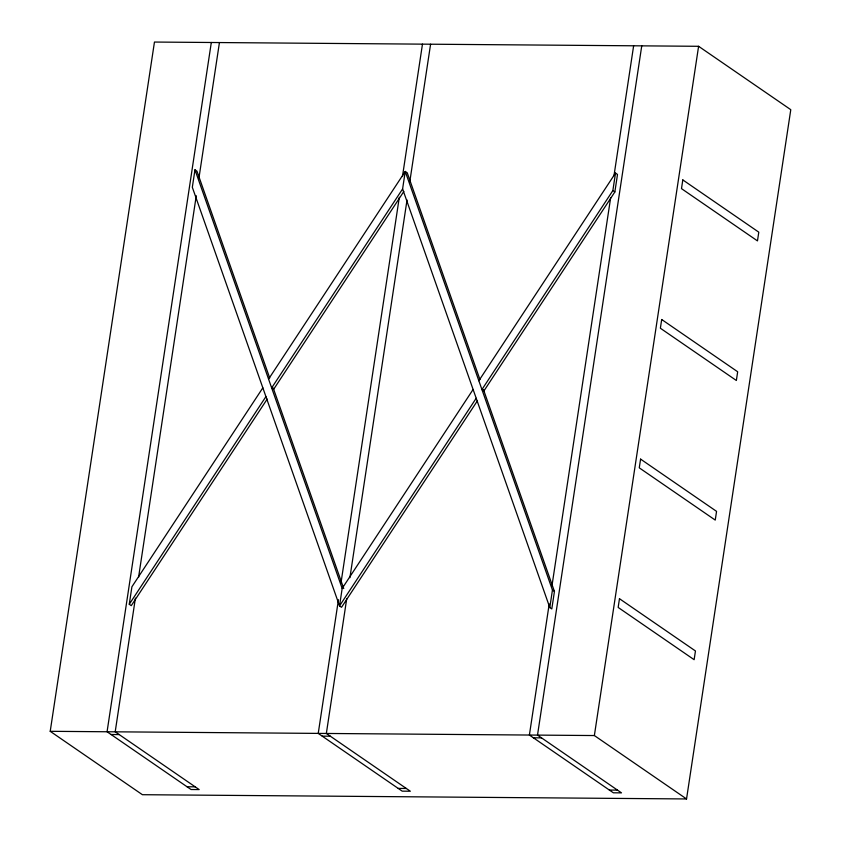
<?xml version="1.0" encoding="UTF-8"?>
<svg xmlns="http://www.w3.org/2000/svg" width="841" height="841" viewBox="0 0 841 841"><rect width="100%" height="100%" fill="white"/><g stroke="black" fill="none" stroke-linecap="round" stroke-linejoin="round"><path stroke-width="1.26" d="M50.218 731.313L154.46 42.05L698.598 46.297L790.782 109.687L686.54 798.95L142.402 794.703L50.218 731.313L594.366 735.549L686.54 798.95M211.312 42.492L107.07 731.754L191.044 789.51L199.17 789.573L115.196 731.817L135.412 598.119M267.207 399.076L131.27 605.657L129.262 604.28L131.911 586.787L262.844 387.827M269.709 378.008L196.973 171.175L194.975 169.798L192.326 187.301L339.533 605.919L341.53 607.297L477.478 400.715M138.555 577.347L196.268 195.722M198.823 178.849L219.438 42.555M338.45 599.707L318.234 733.405L402.208 791.16L410.324 791.223L326.35 733.468L346.765 598.466M341.004 582.824L399.307 197.309M402.45 176.536L422.476 44.142M473.105 389.467L342.171 588.427L339.533 605.919L476.195 398.256M403.869 191.412L273.661 389.278L271.664 387.901L402.597 188.941L405.236 171.438L407.244 172.815L479.969 379.648M349.909 577.693L407.033 199.969M409.788 181.793L430.592 44.205M549.215 603.943L529.388 735.045L613.362 792.8L621.488 792.863L537.515 735.108L641.757 45.845M551.969 585.767L610.661 197.656M614.004 175.59L633.63 45.782M483.449 389.562L554.44 591.444L551.801 608.937L549.793 607.559L552.442 590.067L405.236 171.438L268.573 379.112M612.858 190.581L615.507 173.078L617.504 174.455L614.855 191.958L483.932 390.907L481.935 389.541L612.858 190.581L614.855 191.958M594.366 735.549L698.598 46.297M129.262 604.28L265.924 396.616M478.844 380.752L615.507 173.078M111.075 734.508L119.191 734.571M322.229 736.148L330.355 736.211M533.383 737.799L541.509 737.862M187.049 786.766L195.175 786.829M398.203 788.406L406.329 788.469M609.368 790.056L617.483 790.12M552.442 590.067L554.44 591.444M402.597 188.941L549.793 607.559M273.188 387.922L343.738 588.563M194.975 169.798L342.171 588.427M619.47 598.708L618.156 607.433L694.13 659.691L695.454 650.966L619.47 598.708M640.59 459.112L639.265 467.838L715.239 520.085L716.564 511.37L640.59 459.112M661.699 319.506L660.374 328.232L736.359 380.489L737.673 371.764L661.699 319.506M682.808 179.911L681.494 188.636L757.468 240.894L758.792 232.169L682.808 179.911"/></g></svg>
